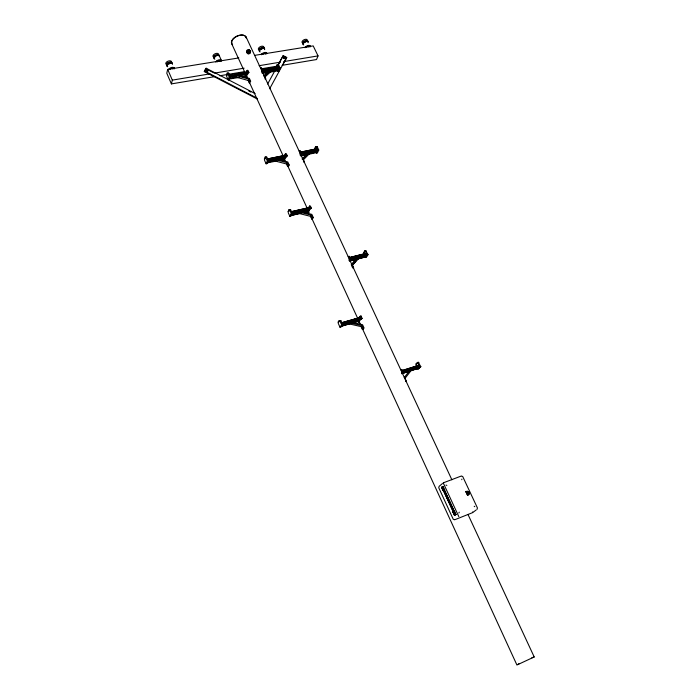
<?xml version="1.0" encoding="UTF-8"?>
<svg xmlns="http://www.w3.org/2000/svg" width="700" height="700" viewBox="0 0 700 700"><rect width="100%" height="100%" fill="white"/><g stroke="black" fill="none" stroke-linecap="round" stroke-linejoin="round"><path stroke-width="1.05" d="M303.949 212.529L308.017 211.575L308.017 210.98L301.656 212.468M309.19 212.572L308.219 212.931L308.017 210.98M247.852 51.502L248.614 49.91L249.909 50.566L249.9 51.179L249.148 52.159L248.386 52.028L248.071 50.251M249.681 51.817L249.909 50.566M467.617 495.005L469.061 494.445L467.609 495.338L465.815 491.496L467.565 491.242L466.121 491.802M307.781 41.93L307.808 41.064A2.887 1.549 -27 0 0 305.953 40.486A2.887 1.549 -27 0 0 303.354 41.764L302.627 43.627A2.887 1.549 -27 0 0 303.301 44.153M308.149 42.7L308.175 41.825A2.887 1.54 -27 0 0 306.32 41.248A2.887 1.54 -27 0 0 303.73 42.534L302.995 44.389A2.887 1.54 -27 0 0 303.669 44.914M310.179 46.891L310.214 46.025A2.896 1.531 -27 0 0 308.359 45.456A2.896 1.531 -27 0 0 305.76 46.742L305.051 47.722M229.688 76.939L246.391 74.112L247.013 72.905L246.426 72.056M285.32 156.293L268.021 159.898L267.767 160.982L284.646 157.456L285.32 156.293L284.707 155.383L267.47 158.961L284.926 155.435M442.426 488.066L443.529 490.464L443.082 490.595L441.604 487.392L443.188 486.57L444.649 489.886L444.08 490.175M309.356 208.6L291.944 212.669L291.655 213.71L308.648 209.729L309.356 208.6L308.709 207.646L291.366 211.689L308.945 207.716M443.188 486.57L441.604 487.392M443.082 490.595L441.613 487.279M348.162 256.69L349.142 256.314L349.221 258.16L349.274 257.609L366.398 253.304L349.274 257.609M349.099 260.234L349.221 258.965L350.201 258.589L349.142 256.314M350.201 258.589L350.07 259.98L349.396 257.731M444.386 489.991L454.282 511.438L444.395 489.912M444.649 489.886L443.555 490.201L442.076 486.999M359.949 318.727L342.326 323.829L341.967 324.774L359.161 319.786L359.949 318.727L359.257 317.678L352.441 320.119M353.211 322.84L358.418 320.863L351.348 322.919M359.476 322.166L358.479 322.56L358.418 320.863M454.431 515.244L456.032 514.439L454.431 515.244L452.961 512.05L453.994 511.472M461.773 479.701L461.877 479.097M453.233 511.91L443.354 490.385L453.084 510.843M250.609 51.065L250.014 53.559L248.176 53.856L246.61 52.614L247.205 50.111L249.051 49.822L250.609 51.065L250.294 52.028M454.93 514.876L453.451 511.674L454.562 511.236L453.968 511.621M246.61 52.614L247.205 50.111L248.5 52.894L248.176 53.856M238.822 57.925L167.685 69.405L166.775 73.22L171.395 83.904L214.393 76.685M171.395 83.904L172.322 80.124L167.685 69.405M401.45 370.51L401.748 369.416L400.741 369.828M401.669 371L419.108 365.234L401.791 370.562M401.748 369.416L402.885 371.858L401.87 372.269L401.599 373.257L402.579 372.942L401.931 370.72M402.579 372.942L402.885 371.858M257.521 99.111L204.312 71.601L204.487 70.971L206.133 68.233L255.124 93.59M206.133 68.233L204.312 71.601M206.211 70.683L206.929 69.248L208.101 70.376L207.524 71.339L206.211 70.683L206.929 69.248M207.524 71.339L208.232 69.904M443.231 482.886L458.815 516.626M226.537 75.18L227.185 73.106L228.69 73.132L230.169 76.405L229.119 79.721L228.182 79.888L226.704 76.624L226.537 75.18L227.474 75.022M228.182 79.888L229.233 76.562L227.185 73.106M250.215 82.688L249.296 82.854L248.203 80.474L235.322 76.904L232.776 77.341L233.24 75.897M247.861 50.89L248.614 49.91M248.727 50.785L249.051 49.822L250.338 52.596L248.5 52.894L246.934 51.651M248.386 52.028L248.062 50.864M249.375 50.041L249.156 50.689L248.404 50.558M249.148 52.159L249.9 51.179M248.203 80.474L248.693 79.039L235.786 75.469M249.296 82.854L249.786 81.419L248.693 79.039M264.915 77.026L271.88 70.709L274.339 70.297L274.873 68.871M277.078 64.759L279.195 68.127L277.961 71.418L278.854 71.26L280.088 67.97L278.582 64.785L277.078 64.759L276.316 66.815L277.217 66.666M282.852 64.706L286.738 57.426L283.203 55.624L278.355 64.619M269.386 72.223L277.83 70.858L278.119 70.087L277.559 68.889L274.514 69.405M262.264 70.332L278.906 67.524L278.652 68.661L262.421 71.4L261.809 69.475L278.381 66.684M283.369 57.978L283.544 57.514L284.795 58.152L284.62 58.616L283.369 57.978L284.051 56.586L285.303 57.225L285.127 57.689M283.876 57.05L284.051 56.586M264.408 158.918L265.178 157.001L266.744 157.089L268.319 160.545L267.067 163.607L266.123 163.8L264.565 160.352L264.408 158.918L265.352 158.725M266.123 163.8L267.365 160.746L265.178 157.001M266.928 163.03L267.225 162.312L275.651 160.545M275.791 158.839L287.787 161.971L289.17 164.981L288.592 166.294L287.656 166.495L286.51 163.984L273.376 160.554L270.804 161.088L271.355 159.766M254.993 55.309L313.197 45.911L318.045 55.895L316.514 59.553L282.118 65.319M286.51 163.984L287.079 162.662L273.928 159.224M287.656 166.495L288.234 165.183L287.079 162.662M458.876 513.012L459.244 512.173M303.38 159.793L310.319 152.827L312.804 152.311L313.416 150.99M315.595 146.58L317.852 150.22L316.418 153.248L317.328 153.064L318.762 150.028L317.17 146.659L315.595 146.58L314.711 148.479L315.621 148.295M288.164 211.444L289.004 209.641L290.623 209.764L292.241 213.343L290.868 216.221L289.922 216.44L288.304 212.879L288.164 211.444L289.109 211.225M300.641 155.969L316.295 152.688L316.033 150.71M300.738 153.081L317.555 149.581L317.249 150.657L300.842 154.079L300.248 152.154L317.152 148.741L300.344 152.232M289.922 216.44L291.287 213.561L294.691 212.634M299.723 211.33L311.859 214.384L313.294 217.49L312.655 218.724L311.719 218.951L310.529 216.352L297.238 213.019L294.656 213.623L295.26 212.371M310.529 216.352L311.159 215.11L297.85 211.768L296.118 212.17M311.719 218.951L312.349 217.718L313.294 217.49M269.64 88.777L286.738 57.426M267.619 84.017L274.864 70.788M284.62 58.616L285.303 57.225M277.961 65.126L283.203 55.624M172.095 63.551L171.938 62.65A3.071 1.732 -21.7 0 0 169.662 62.09A3.071 1.732 -21.7 0 0 166.933 63.446L166.486 65.362A3.071 1.732 -21.7 0 0 167.379 65.896M172.445 64.365L172.296 63.464A3.071 1.732 -21.7 0 0 170.021 62.904A3.071 1.732 -21.7 0 0 167.291 64.26L166.836 66.176A3.071 1.732 -21.7 0 0 167.729 66.71M168.63 69.781L169.242 68.757A3.071 1.724 -21.8 0 1 171.981 67.401A3.071 1.724 -21.8 0 1 174.248 67.953L174.405 68.845M363.764 253.969L363.659 252.569L364.7 250.889L365.619 250.652L368.06 254.642L366.363 257.32L365.453 257.565L367.141 254.879L368.06 254.642M352.371 265.431L359.328 257.521L361.839 256.865L362.565 255.701M365.811 253.838L366.214 253.207M349.493 261.135L365.321 256.988L365.715 256.358L365.076 255.01M349.816 258.641L366.826 254.205L366.45 255.194L349.86 259.525M219.109 56.061L219.021 55.169A3.001 1.671 -23.7 0 0 216.895 54.6A3.001 1.671 -23.7 0 0 214.218 55.93L213.666 57.829A3.001 1.671 -23.7 0 0 214.48 58.363M215.906 62.134L216.554 61.127A3.001 1.662 -23.7 0 1 219.249 59.797A3.001 1.662 -23.7 0 1 221.366 60.349L221.454 61.241M338.188 322.061L339.203 320.504L340.918 320.714L342.65 324.546L341.005 327.023L340.043 327.303L338.31 323.479L338.188 322.061L339.15 321.781M341.32 323.33L341.705 322.744L359.257 317.678L358.514 318.36M340.043 327.303L341.688 324.826L342.65 324.546M264.303 48.86L264.276 47.976A2.94 1.61 -25.4 0 0 262.29 47.407A2.94 1.61 -25.4 0 0 259.656 48.711L259.009 50.593A2.94 1.61 -25.4 0 0 259.752 51.117M264.67 49.639L264.644 48.755A2.94 1.61 -25.4 0 0 262.658 48.186A2.94 1.61 -25.4 0 0 260.015 49.49L259.376 51.371A2.94 1.61 -25.4 0 0 260.111 51.896M261.345 54.784L262.027 53.795A2.94 1.593 -25.4 0 1 264.67 52.482A2.94 1.593 -25.4 0 1 266.656 53.051L266.683 53.926M363.335 329.123L362.381 329.402L361.104 326.62L361.856 325.553L348.224 322.411M248.911 72.415L248.089 72.389L246.575 74.515L247.537 74.358L248.911 72.415L247.984 70.385L247.152 70.359L245.648 72.494L246.61 72.328M362.381 329.402L364.088 328.064L362.556 324.721L350.123 321.86M477.024 509.39L477.435 507.955L462.718 476.534L461.396 476.009M404.854 378.56L412.641 368.611M404.267 377.519L410.69 369.32M287.306 155.855L286.484 155.881L284.848 157.885L285.819 157.684L287.306 155.855L286.326 153.711L285.495 153.737L283.868 155.75L284.83 155.549M417.034 365.059L416.115 365.356L416.027 363.965L418.189 362.241L420.831 366.634L417.918 369.197L420.831 366.634M418.189 362.241L416.027 363.965M411.784 369.591L414.321 368.786L415.179 367.797M418.434 365.645L418.906 365.102M401.73 373.765L418.25 368.078L402.5 373.126M402.377 371.7L419.562 366.205L419.116 367.089L402.351 372.461M360.054 256.358L352.389 265.064L353.631 267.733L352.704 267.986L351.584 265.589M351.216 264.784L358.697 256.287M351.864 264.399L357.297 258.23M311.395 208.189L310.564 208.25L308.849 210.175L311.395 208.189L310.371 205.975L309.54 206.036L308.035 208.399L308.709 207.646M467.941 491.671L467.346 493.22L468.808 493.911L469.403 492.371L467.81 491.776L468.773 491.724M468.808 493.911L469.472 493.229M302.067 158.961L309.54 151.471M302.96 158.778L305.2 156.529M310.931 151.515L303.214 159.259L304.369 161.752L303.45 161.945M358.295 317.887L361.007 316.006L362.101 318.386L360.946 319.445M359.852 317.074L361.007 316.006M362.101 318.386L359.38 320.259L360.369 319.97M263.533 75.994L270.287 69.886M264.512 76.064L266.017 74.707M442.435 483.551L439.145 486.316L438.743 487.734L453.224 519.234L454.545 519.794M467.276 492.354L468.116 493.762L468.939 493.806M469.341 493.334L469.403 492.371M476.166 510.002L472.631 512.584L472.64 511.98M467.976 514.43L534.205 656.959L516.924 665L361.646 326.988M443.091 490.481L443.66 490.192L453.556 511.665M518.087 664.204L519.54 663.46M531.834 657.808L534.205 656.959M455.123 519.601L472.474 512.689M443.406 482.799L460.827 476.201M283.684 159.425L284.34 160.851L285.303 160.501M299.084 151.069L300.037 150.727L301.035 152.854L301.044 154.508L300.09 154.7L300.072 153.195L301.035 152.854M260.61 68.267L261.546 67.953L262.605 71.803L262.421 71.4L269.456 70.263M262.483 69.965L261.546 70.289L261.66 71.969M245.332 75.766L246.26 77.788L247.196 77.464L247.047 75.793L245.91 75.547L240.695 76.431M405.457 381.57L406.402 381.264L405.072 378.402M402.474 372.033L419.589 366.555M402.474 373.328L417.786 368.611M417.261 362.539L419.011 362.766M402.658 370.685L417.445 365.96M452.961 512.05L453.416 511.91L454.886 515.104M359.511 317.774L341.705 322.744M342.326 323.041L350.42 320.705M357.551 318.964L358.54 318.684M342.361 324.188L359.914 319.095M341.25 325.85L349.335 323.505M341.714 326.007L349.974 323.61M354.104 322.411L358.356 321.344M340.865 326.428L350.123 323.741M358.636 321.335L359.625 321.046L358.899 319.471M339.203 320.504L340.918 320.714M350.184 260.803L365.321 256.988M350.262 257.889L353.369 257.084M349.912 258.974L366.852 254.555M349.151 260.689L356.396 258.799M358.47 258.256L365.715 256.358M364.7 250.889L366.363 251.037M363.659 252.569L364.569 252.332M291.979 213.028L309.321 208.976M303.17 210.648L307.414 209.65M298.48 213.22L291.06 214.961L290.736 215.635L300.904 213.246M290.57 215.548L300.773 213.15M303.835 212.433L308.017 211.575M308.227 211.418L309.199 211.19L308.525 209.72M289.004 209.641L290.623 209.764M288.234 165.183L289.17 164.981M278.81 159.889L284.078 158.786L284.34 160.851M300.248 155.4L307.414 153.904M309.461 153.475L316.627 151.97M284.279 159.206L285.25 159.005L284.261 156.87M266.77 162.96L277.034 160.912M280.061 160.274L284.104 159.434L284.078 158.786M268.056 160.256L285.294 156.669M300.842 153.431L317.581 149.94M267.365 160.746L268.319 160.545M317.852 150.22L318.762 150.028M267.689 160.799L270.848 160.134M277.174 158.821L283.491 157.5L283.299 157.071M300.685 153.912L307.851 152.416M312.961 151.349L315.009 150.929M265.799 157.29L266.744 157.089M316.26 146.851L317.17 146.659M249.786 81.419L250.714 81.261L249.401 78.418L237.632 75.154M264.845 78.829L265.755 78.671L264.652 76.309L272.405 69.282L274.05 69.002M236.53 77.14L229.233 78.382L228.839 79.118L239.601 77.359M261.905 72.835L269.001 71.636M271.023 71.286L278.119 70.087M242.786 76.816L245.971 76.274L245.91 75.547M262.342 73.491L267.505 72.616M219.774 75.784L244.493 71.636M261.695 68.749L276.745 66.22M246.636 72.091L229.521 74.97M247.013 72.905L229.941 76.151L246.986 73.272M262.369 70.683L278.941 67.882M229.233 76.562L230.169 76.405M279.195 68.127L280.088 67.97M229.714 76.983L232.846 76.449M239.094 75.39L246.12 73.771L246.741 75.119M172.322 80.124L209.825 73.885M214.112 73.176L244.116 68.189M259.114 65.695L280.543 62.125M283.754 61.591L318.045 55.895M227.754 73.29L228.69 73.132M277.69 64.934L278.582 64.785M169.242 68.757L174.248 67.953M216.554 61.127L221.366 60.349L219.38 55.965A3.001 1.671 -23.7 0 0 217.254 55.396A3.001 1.671 -23.7 0 0 214.576 56.735L214.025 58.625A3.001 1.671 -23.7 0 0 214.839 59.159M262.027 53.795L266.656 53.051M305.76 46.742L310.214 46.025M167.291 64.26L169.295 63.945M260.015 49.49L261.87 49.201M303.73 42.534L305.506 42.245M166.933 63.446L171.938 62.65M214.218 55.93L219.021 55.169M259.656 48.711L264.276 47.976M303.354 41.764L307.808 41.064M248.596 51.389L249.358 51.52M361.104 326.62L347.498 323.496L344.881 324.249L344.453 323.295M445.988 485.135L446.854 485.38M277.83 70.858L277.305 70.017M207.812 69.799L213.386 72.608M206.351 70.21L207.655 70.866M204.487 70.971L256.918 98.096M248.859 91.044L250.793 92.05M245.971 76.274L245.525 75.407M474.198 506.258L474.793 506.704M468.641 491.829L469.271 492.468M365.444 251.274L367.141 254.879M418.092 363.064L419.904 366.922M273.963 69.501L274.339 70.297M312.41 151.471L312.804 152.311M361.41 255.964L361.839 256.865M413.866 367.815L414.321 368.786M465.815 491.496L467.609 495.338M246.015 36.803L451.876 479.789M454.562 511.236L456.015 514.526M442.733 486.701L444.211 489.904M454.108 511.376L455.586 514.579M445.428 493.097L448.123 498.951M449.024 500.903L453.512 510.65M452.979 511.954L454.449 515.148M247.152 70.359L248.089 72.389M285.495 153.737L286.484 155.881M309.54 206.036L310.564 208.25M360.185 316.146L361.27 318.517M311.159 215.11L312.349 217.718M361.856 325.553L363.134 328.344M231.761 43.89L244.983 72.695M249.078 81.638L283.264 156.135M286.904 164.08L306.959 207.786M310.608 215.74L358.006 319.043M359.371 322.026L360.281 324.012M307.204 210.726L308.219 212.931M357.752 320.985L358.479 322.56M232.409 76.527L232.776 77.341M270.41 160.23L270.804 161.088M294.254 212.73L294.656 213.623M289.669 209.982L291.287 213.561M339.946 320.994L341.688 324.826M246.094 75.959L246.26 77.788M261.546 67.953L261.852 70.201M300.248 152.154L300.256 152.801M300.037 150.727L300.055 152.381M232.601 44.765A7.962 4.48 -24.8 0 1 236.626 36.426A7.962 4.48 -24.8 0 1 246.339 37.931M232.032 43.269A7.464 4.2 -24.8 0 1 234.929 37.266A7.464 4.2 -24.8 0 1 243.451 35.236M244.624 35.788A7.464 4.2 -24.8 0 1 245.691 37.695M306.688 47.023A1.444 0.77 -27 0 1 308.306 46.357A1.444 0.77 -27 0 1 308.901 47.101M303.922 42.98A1.444 0.77 -27 0 1 304.894 41.641A1.444 0.77 -27 0 1 306.512 41.703M302.75 43.006A2.887 1.549 -27 0 1 302.505 40.941A2.887 1.549 -27 0 1 305.83 39.296A2.887 1.549 -27 0 1 307.221 40.792M263.025 54.075A1.47 0.796 -25.4 0 1 264.679 53.401A1.47 0.796 -25.4 0 1 265.344 54.136M260.321 49.936A1.47 0.805 -25.4 0 1 261.257 48.58A1.47 0.805 -25.4 0 1 262.955 48.633M259.201 49.954A2.94 1.61 -25.4 0 1 258.808 47.871A2.94 1.61 -25.4 0 1 262.194 46.191A2.94 1.61 -25.4 0 1 263.76 47.696M217.298 61.906A1.505 0.831 -23.7 0 1 218.96 60.742A1.505 0.831 -23.7 0 1 220.071 61.46M215.005 57.164A1.496 0.84 -23.7 0 1 215.556 55.982A1.496 0.84 -23.7 0 1 217.28 55.571M213.938 57.172A3.001 1.671 -23.7 0 1 213.386 55.064A3.001 1.671 -23.7 0 1 216.834 53.357A3.001 1.671 -23.7 0 1 218.566 54.871M170.074 69.545A1.54 0.857 -21.8 0 1 171.745 68.355A1.54 0.857 -21.8 0 1 172.961 69.081M167.773 64.243A1.531 0.866 -21.7 0 1 169.059 63.14A1.531 0.866 -21.7 0 1 170.572 63.332M165.952 64.146A3.062 1.741 -21.7 0 1 168.367 61.049A3.062 1.741 -21.7 0 1 171.561 62.326"/></g></svg>
